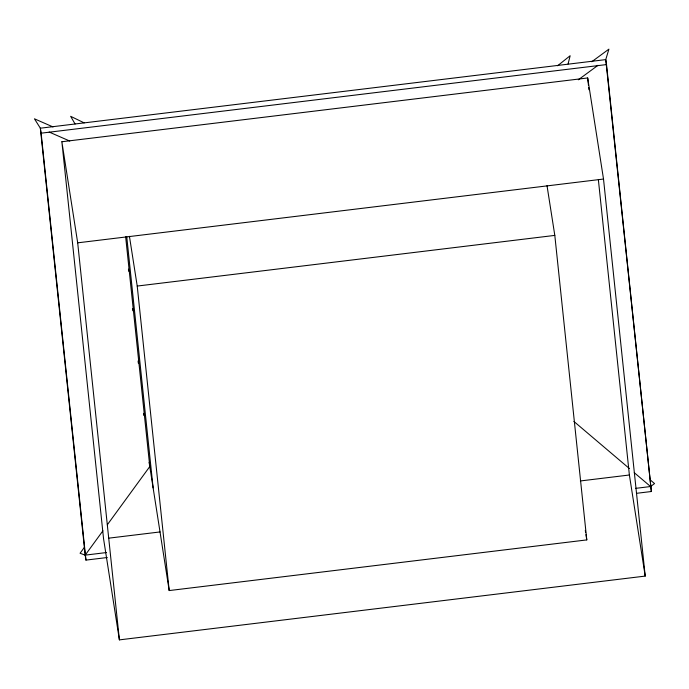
<?xml version="1.0" encoding="UTF-8"?>
<svg xmlns="http://www.w3.org/2000/svg" width="689" height="689" viewBox="0 0 689 689"><rect width="100%" height="100%" fill="white"/><g stroke="black" fill="none" stroke-linecap="round" stroke-linejoin="round"><path stroke-width="1.03" d="M568.055 63.991L570.156 55.723L557.573 65.782M84.48 547.221L80.079 553.258L85.186 555.136L106.519 552.544M107.303 557.513L85.961 560.105L85.186 555.136L102.919 530.814M107.355 524.734L149.789 466.548L125.656 236.827M635.654 488.355L650.588 486.537L654.55 483.566L650.459 480.095M591.756 61.752L608.921 49.126L605.752 59.607L651.363 491.515L636.429 493.324M578.286 79.812L598.026 65.291M53.044 126.94L34.45 118.818L40.35 128.197L41.125 133.175L606.527 64.577L651.363 491.515M61.864 141.745L587.683 77.96L603.512 179.045L645.214 576.09L119.395 639.874L103.565 538.798L61.864 141.745L77.693 242.829L119.395 639.874M77.693 242.829L603.512 179.045M129.429 236.301L137.223 286.056L554.809 235.397L586.787 539.909L169.201 590.568L149.125 462.353M108.896 538.143L160.089 531.934M580.327 480.956L629.384 475.005L645.214 576.09M49.169 132.055L69.761 141.047M84.17 122.875L70.657 116.32L75.058 123.977M573.894 421.435L629.376 468.529M634.268 472.688L650.588 486.537M606.527 64.577L605.752 59.607L40.35 128.197L85.186 555.136M547.014 185.642L554.809 235.397M585.297 530.384L585.624 532.502M585.96 534.612L586.787 539.909M587.683 77.96L588.475 85.453M588.699 87.589L588.923 89.734M598.362 179.631L629.384 475.005M137.223 286.056L169.201 590.568M126.75 236.792L153.122 487.881M128.455 269.098L128.679 271.242M132.607 308.638L132.831 310.773M138.101 360.993L138.325 363.129M143.605 413.348L143.829 415.484M41.125 133.175L85.961 560.105"/></g></svg>
